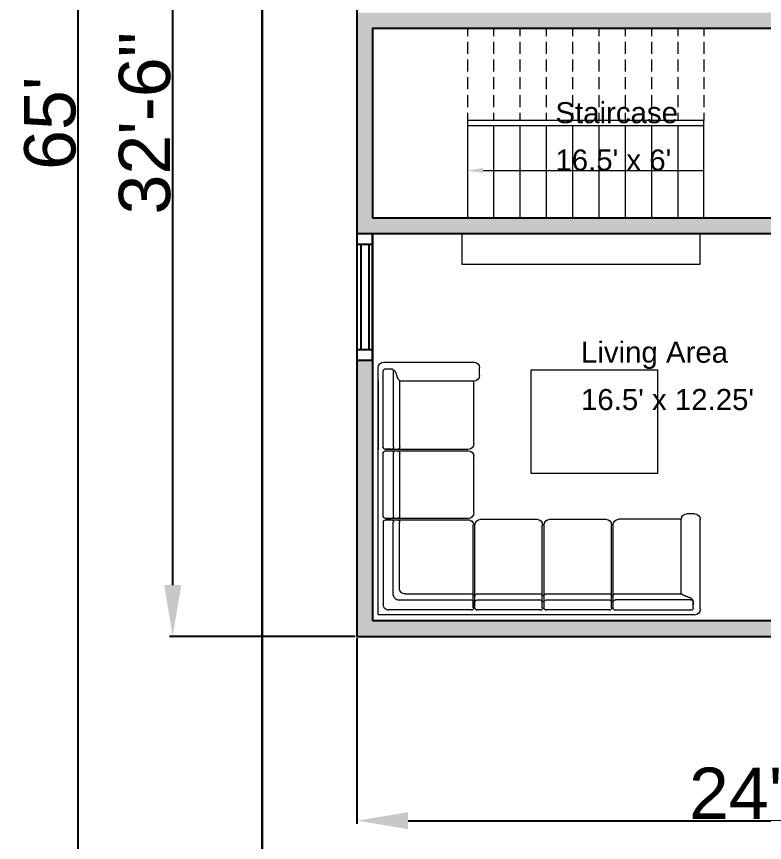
# Model space of a CAD drawing. Header units: feet. Extents: x -93 to 360, y -73 to 780.
# Drawn here: x -93.4 to 190.9, y 116.7 to 430.5 of the extents above; entities that cross this region are included whole.
import ezdxf

# ---------------------------------------------------------------- set-up
doc = ezdxf.new("R2010")
doc.units = ezdxf.units.FT
for name, color, linetype in [('Building Boundary', 2, 'Continuous'), ('Dimension', 7, 'Continuous'), ('Furniture', 4, 'Continuous'), ('Label', 6, 'Continuous'), ('Plot Boundary', 1, 'Continuous'), ('SoftScape', 7, 'Continuous'), ('Wall', 3, 'Continuous'), ('Wall Hatch', 7, 'Continuous')]:
    doc.layers.add(name, color=color, linetype=linetype)
doc.styles.get("Standard").update_dxf_attribs({"font": 'arial.ttf'})
doc.dimstyles.new('ISO-25', dxfattribs={"dimtxt": 2.5, "dimasz": 2.5, "dimexe": 1.25, "dimexo": 0.625, "dimtad": 1, "dimtxsty": 'Standard', "dimcen": 2.5, "dimadec": 0, "dimazin": 0, "dimtfac": 1, "dimtmove": 0, "dimatfit": 3, "dimfxl": 1, "dimarcsym": 0})

# ---------------------------------------------------------------- blocks, each defined once
blk = doc.blocks.new('*D4')
at = {"layer": 'Defpoints', "color": 0, "transparency": 16777216}
for p in [(-70, 780), (0, 780), (0, 0)]:
    blk.add_point(p, dxfattribs=at)
at = {"layer": 'Dimension', "color": 0, "lineweight": -2, "transparency": 16777216}
for p, q in [((-0.63, 780), (-71.25, 780)), ((-70, 19.5), (-70, 760.5)), ((-0.63, 0), (-71.25, 0))]:
    blk.add_line(p, q, dxfattribs=at)
at = {"layer": 'Dimension', "color": 0, "transparency": 16777216}
for points in [[(-73.25, 760.5), (-66.75, 760.5), (-70, 780)], [(-73.25, 19.5), (-66.75, 19.5), (-70, 0)]]:
    blk.add_solid(points, dxfattribs=at)
at = {"layer": 'Dimension', "color": 0, "transparency": 16777216, "insert": (-80.58, 390), "char_height": 19.5, "attachment_point": 5, "rotation": 90}
blk.add_mtext("65'", dxfattribs=at)
blk = doc.blocks.new('*D5')
at = {"layer": 'Defpoints', "color": 0, "transparency": 16777216}
for p in [(36, 195), (324, 195), (324, 125)]:
    blk.add_point(p, dxfattribs=at)
at = {"layer": 'Dimension', "color": 0, "lineweight": -2, "transparency": 16777216}
for p, q in [((36, 194.38), (36, 123.75)), ((324, 194.38), (324, 123.75)), ((55.5, 125), (304.5, 125))]:
    blk.add_line(p, q, dxfattribs=at)
at = {"layer": 'Dimension', "color": 0, "transparency": 16777216}
for points in [[(55.5, 128.25), (55.5, 121.75), (36, 125)], [(304.5, 128.25), (304.5, 121.75), (324, 125)]]:
    blk.add_solid(points, dxfattribs=at)
at = {"layer": 'Dimension', "color": 0, "transparency": 16777216, "insert": (180, 135.41), "char_height": 19.5, "attachment_point": 5}
blk.add_mtext("24'", dxfattribs=at)
blk = doc.blocks.new('*D6')
at = {"layer": 'Defpoints', "color": 0, "transparency": 16777216}
for p in [(-34, 585), (36, 585), (36, 195)]:
    blk.add_point(p, dxfattribs=at)
at = {"layer": 'Dimension', "color": 0, "lineweight": -2, "transparency": 16777216}
for p, q in [((35.38, 585), (-35.25, 585)), ((-34, 214.5), (-34, 565.5)), ((35.38, 195), (-35.25, 195))]:
    blk.add_line(p, q, dxfattribs=at)
at = {"layer": 'Dimension', "color": 0, "transparency": 16777216}
for points in [[(-37.25, 565.5), (-30.75, 565.5), (-34, 585)], [(-37.25, 214.5), (-30.75, 214.5), (-34, 195)]]:
    blk.add_solid(points, dxfattribs=at)
at = {"layer": 'Dimension', "color": 0, "transparency": 16777216, "insert": (-44.59, 390), "char_height": 19.5, "attachment_point": 5, "rotation": 90}
blk.add_mtext('32\'-6"', dxfattribs=at)
blk = doc.blocks.new('cornersofa')
at = {"lineweight": 0}
for points in [[(121.98, -4.02), (90.72, -4.02), (77.6, -4.02), (64.48, -4.02), (51.36, -4.02), (38.24, -4.02), (1.76, -4.02), (1.76, -74.42)], [(37.39, -5.84), (5.82, -5.84)], [(63.63, -5.84), (51.36, -5.84), (39.1, -5.84)], [(89.87, -5.84), (77.6, -5.84), (65.34, -5.84)], [(91.58, -5.84), (120.59, -5.84)], [(124.11, -6.16), (124.11, -40.29)], [(3.68, -39.54), (3.68, -7.97)], [(37.92, -6.69), (37.92, -8.82), (37.92, -6.69), (37.92, -38.16)], [(38.56, -6.69), (38.56, -38.16)], [(64.16, -6.69), (64.16, -38.16)], [(64.8, -6.69), (64.8, -38.16)], [(90.4, -6.69), (90.4, -38.16)], [(91.04, -6.69), (91.04, -38.16)], [(121.44, -6.69), (121.44, -8.82), (121.44, -9.04), (121.44, -9.25), (121.34, -9.46), (121.34, -9.57), (121.23, -9.78), (121.12, -9.89), (121.02, -10), (120.91, -10.1), (120.8, -10.21), (120.59, -10.32), (120.48, -10.42), (120.27, -10.42), (120.16, -10.53), (119.95, -10.64), (119.84, -10.64), (119.63, -10.74), (119.52, -10.74), (119.42, -10.85), (119.2, -10.85), (119.1, -10.96), (118.99, -10.96), (118.78, -10.96), (118.67, -11.06), (118.56, -11.06), (118.46, -11.17), (118.35, -11.17), (118.24, -11.28), (118.03, -11.28), (117.92, -11.38), (117.82, -11.49), (117.71, -11.49), (117.5, -11.6), (117.39, -11.7), (117.28, -11.81), (117.07, -11.92), (116.96, -12.02)], [(121.44, -8.82), (121.44, -7.76)], [(7.52, -11.81), (7.52, -39.22)], [(9.66, -9.68), (37.07, -9.68)], [(12, -12.02), (37.07, -12.02)], [(39.42, -9.68), (51.36, -9.68), (63.31, -9.68)], [(39.42, -12.02), (51.36, -12.02), (63.31, -12.02)], [(65.66, -9.68), (77.6, -9.68), (89.55, -9.68)], [(65.66, -12.02), (77.6, -12.02), (89.55, -12.02)], [(120.59, -9.68), (91.9, -9.68)], [(91.9, -12.02), (116.96, -12.02), (116.96, -40.29), (93.18, -40.29)], [(9.87, -14.16), (9.87, -39.22)], [(4.54, -40.08), (6.67, -40.08), (4.54, -40.08), (35.9, -40.08)], [(4.54, -40.72), (35.9, -40.72)], [(40.7, -40.29), (51.36, -40.29), (62.03, -40.29)], [(66.94, -40.29), (77.6, -40.29), (88.27, -40.29)], [(3.68, -41.25), (3.68, -53.52), (3.68, -65.78)], [(7.52, -65.46), (7.52, -53.52), (7.52, -41.57)], [(9.87, -65.46), (9.87, -53.52), (9.87, -41.57)], [(38.03, -64.18), (38.03, -53.52), (38.03, -42.85)], [(121.98, -42.42), (119.1, -42.42)], [(1.76, -92.88), (1.76, -79.76), (1.76, -66.64), (1.76, -97.89)], [(3.68, -67.49), (3.68, -96.61)], [(4.54, -66.32), (35.9, -66.32)], [(4.54, -66.96), (6.67, -66.96), (4.54, -66.96), (35.9, -66.96)], [(7.52, -96.61), (7.52, -67.81)], [(9.87, -92.88), (9.87, -67.81)], [(5.6, -97.46), (6.67, -97.46), (7.1, -97.36), (7.42, -97.14), (7.74, -96.93), (7.95, -96.72), (8.16, -96.4), (8.38, -96.08), (8.48, -95.76), (8.59, -95.44), (8.7, -95.12), (8.8, -94.8), (8.91, -94.48), (9.02, -94.16), (9.23, -93.84), (9.44, -93.52), (9.66, -93.2), (9.87, -92.88), (38.03, -92.88), (38.03, -69.09)], [(40.16, -97.89), (40.16, -95.01)], [(3.9, -100.02), (38.03, -100.02)], [(4.54, -97.46), (6.67, -97.46)]]:
    blk.add_lwpolyline(points, dxfattribs=at)
for points in [[(5.87, -5.73, 0.199735), (4.33, -6.37, 0.199735), (3.68, -7.92)], [(9.71, -9.57, 0.200957), (8.18, -10.2, 0.200957), (7.52, -11.76)]]:
    blk.add_lwpolyline(points, format="xyb", dxfattribs=at)
blk.add_lwpolyline([(107.9, -57.68), (59.9, -57.68), (59.9, -97.14), (107.9, -97.14)], close=True, dxfattribs=at)
for centre, radius, start, end in [((37.12, -6.64), 0.907, 0, 90), ((39.47, -6.64), 0.907, 90, 180), ((63.36, -6.64), 0.907, 0, 90), ((65.71, -6.64), 0.907, 90, 180), ((89.6, -6.64), 0.907, 0, 90), ((91.95, -6.64), 0.907, 90, 180), ((120.64, -6.64), 0.907, 0, 90), ((122.03, -6.1), 2.19, 360, 90), ((37.12, -8.77), 0.907, 270, 360), ((39.47, -8.77), 0.907, 180, 270), ((63.36, -8.77), 0.907, 270, 360), ((65.71, -8.77), 0.907, 180, 270), ((89.6, -8.77), 0.907, 270, 360), ((91.95, -8.77), 0.907, 180, 270), ((120.64, -8.77), 0.907, 270, 360), ((12.06, -14.1), 2.19, 134.3847, 180), ((12.06, -14.1), 2.19, 90, 135.6153), ((37.12, -11.12), 0.907, 270, 360), ((39.47, -11.12), 0.907, 180, 270), ((63.36, -11.12), 0.907, 270, 360), ((65.71, -11.12), 0.907, 180, 270), ((89.6, -11.12), 0.907, 270, 360), ((91.95, -11.12), 0.907, 180, 270), ((4.59, -39.17), 0.907, 180, 270), ((4.59, -41.52), 0.907, 90, 180), ((6.72, -39.17), 0.907, 270, 360), ((6.72, -41.52), 0.907, 0, 90), ((9.07, -39.17), 0.907, 270, 360), ((9.07, -41.52), 0.907, 0, 90), ((35.95, -37.89), 2.19, 270, 315.1044), ((35.95, -42.8), 2.19, 360, 90), ((35.84, -38.1), 2.19, 314.8956, 0), ((40.75, -38.1), 2.19, 180, 270), ((62.08, -38.1), 2.19, 270, 0), ((66.99, -38.1), 2.19, 180, 270), ((88.32, -38.1), 2.19, 270, 0), ((93.23, -38.1), 2.19, 180, 270), ((119.15, -40.24), 2.19, 180, 270), ((122.03, -40.24), 2.19, 270, 0), ((4.59, -65.41), 0.907, 180, 270), ((6.72, -65.41), 0.907, 270, 360), ((9.07, -65.41), 0.907, 270, 360), ((35.95, -64.13), 2.19, 270, 0), ((4.59, -67.76), 0.907, 90, 180), ((6.72, -67.76), 0.907, 0, 90), ((9.07, -67.76), 0.907, 0, 90), ((35.95, -69.04), 2.19, 360, 90), ((38.08, -94.96), 2.19, 360, 90), ((4.59, -96.56), 0.907, 180, 270), ((6.72, -96.56), 0.907, 270, 360), ((3.95, -97.84), 2.19, 180, 270), ((38.08, -97.84), 2.19, 270, 0)]:
    blk.add_arc(centre, radius, start, end, dxfattribs=at)
blk = doc.blocks.new('sofa1.3')
at = {"xscale": -1, "rotation": 180}
blk.add_blockref('cornersofa', (-0.66, -2.79), dxfattribs=at)
blk = doc.blocks.new('tvset')
at = {"lineweight": 0}
blk.add_lwpolyline([(0, 0), (90.35, 0), (90.35, 11.63), (0, 11.63)], close=True, dxfattribs=at)
blk = doc.blocks.new('tvunit1.3')
at = {"xscale": -1, "rotation": 180}
blk.add_blockref('tvset', (0, 0), dxfattribs=at)
blk = doc.blocks.new('VerticalWindow')
blk.add_lwpolyline([(0, 0), (6, 0), (6, 48), (0, 48)], close=True)
for points in [[(6, 44), (0, 44)], [(1.5, 4), (1.5, 44)], [(4.5, 4), (4.5, 44)], [(6, 4), (0, 4)]]:
    blk.add_lwpolyline(points)
blk = doc.blocks.new('vwindow1.3')
at = {"rotation": 180}
blk.add_blockref('VerticalWindow', (6, 24), dxfattribs=at)
blk = doc.blocks.new('staircase')
at = {"lineweight": 13}
for points in [[(2993.82, 1545.72), (2993.82, 1542.83)], [(3003.74, 1545.72), (3003.74, 1542.83)], [(3013.77, 1545.72), (3013.77, 1542.83)], [(3023.8, 1545.72), (3023.8, 1542.83)], [(3033.82, 1545.72), (3033.82, 1542.83)], [(3043.74, 1545.72), (3043.74, 1542.83)], [(3053.77, 1545.72), (3053.77, 1542.83)], [(3063.8, 1545.72), (3063.8, 1542.83)], [(3073.82, 1545.72), (3073.82, 1542.83)], [(3083.74, 1545.72), (3083.74, 1542.83)], [(2993.82, 1540.59), (2993.82, 1536.11)], [(3003.74, 1540.59), (3003.74, 1536.11)], [(3013.77, 1540.59), (3013.77, 1536.11)], [(3023.8, 1540.59), (3023.8, 1536.11)], [(3033.82, 1540.59), (3033.82, 1536.11)], [(3043.74, 1540.59), (3043.74, 1536.11)], [(3053.77, 1540.59), (3053.77, 1536.11)], [(3063.8, 1540.59), (3063.8, 1536.11)], [(3073.82, 1540.59), (3073.82, 1536.11)], [(3083.74, 1540.59), (3083.74, 1536.11)], [(2993.82, 1533.87), (2993.82, 1529.39)], [(3003.74, 1533.87), (3003.74, 1529.39)], [(3013.77, 1533.87), (3013.77, 1529.39)], [(3023.8, 1533.87), (3023.8, 1529.39)], [(3033.82, 1533.87), (3033.82, 1529.39)], [(3043.74, 1533.87), (3043.74, 1529.39)], [(3053.77, 1533.87), (3053.77, 1529.39)], [(3063.8, 1533.87), (3063.8, 1529.39)], [(3073.82, 1533.87), (3073.82, 1529.39)], [(3083.74, 1533.87), (3083.74, 1529.39)], [(2993.82, 1527.15), (2993.82, 1522.57)], [(3003.74, 1527.15), (3003.74, 1522.57)], [(3013.77, 1527.15), (3013.77, 1522.57)], [(3023.8, 1527.15), (3023.8, 1522.57)], [(3033.82, 1527.15), (3033.82, 1522.57)], [(3043.74, 1527.15), (3043.74, 1522.57)], [(3053.77, 1527.15), (3053.77, 1522.57)], [(3063.8, 1527.15), (3063.8, 1522.57)], [(3073.82, 1527.15), (3073.82, 1522.57)], [(3083.74, 1527.15), (3083.74, 1522.57)], [(2993.82, 1520.33), (2993.82, 1515.85)], [(3003.74, 1520.33), (3003.74, 1515.85)], [(3013.77, 1520.33), (3013.77, 1515.85)], [(3023.8, 1520.33), (3023.8, 1515.85)], [(3033.82, 1520.33), (3033.82, 1515.85)], [(3043.74, 1520.33), (3043.74, 1515.85)], [(3053.77, 1520.33), (3053.77, 1515.85)], [(3063.8, 1520.33), (3063.8, 1515.85)], [(3073.82, 1520.33), (3073.82, 1515.85)], [(3083.74, 1520.33), (3083.74, 1515.85)], [(2993.82, 1513.61), (2993.82, 1510.73)], [(3003.74, 1513.61), (3003.74, 1510.73)], [(3013.77, 1513.61), (3013.77, 1510.73)], [(3023.8, 1513.61), (3023.8, 1510.73)], [(3033.82, 1513.61), (3033.82, 1510.73)], [(3043.74, 1513.61), (3043.74, 1510.73)], [(3053.77, 1513.61), (3053.77, 1510.73)], [(3063.8, 1513.61), (3063.8, 1510.73)], [(3073.82, 1513.61), (3073.82, 1510.73)], [(3083.74, 1513.61), (3083.74, 1510.73)]]:
    blk.add_lwpolyline(points, dxfattribs=at)
at = {"lineweight": 5}
for points in [[(3083.74, 1473.71), (3083.74, 1510.73), (2993.82, 1510.73), (2993.82, 1473.71)], [(3083.74, 1508.7), (2993.82, 1508.7)], [(3003.74, 1508.7), (3003.74, 1473.71)], [(3013.77, 1508.7), (3013.77, 1473.71)], [(3023.8, 1508.7), (3023.8, 1473.71)], [(3033.82, 1508.7), (3033.82, 1473.71)], [(3043.74, 1508.7), (3043.74, 1473.71)], [(3053.77, 1508.7), (3053.77, 1473.71)], [(3063.8, 1508.7), (3063.8, 1473.71)], [(3073.82, 1508.7), (3073.82, 1473.71)], [(2999.8, 1491.74), (3083.74, 1491.74)]]:
    blk.add_lwpolyline(points, dxfattribs=at)
at = {"transparency": 33554559}
blk.add_solid([(2999.8, 1490.78), (2993.82, 1491.74), (2999.8, 1492.7)], dxfattribs=at)
blk = doc.blocks.new('staircase1.3')
blk.add_blockref('staircase', (-2993.82, -1473.71))

msp = doc.modelspace()

# ---------------------------------------------------------------- hatches: boundary and pattern name
at = {"layer": 'Wall Hatch'}
h = msp.add_hatch(color=256, dxfattribs=at)
h.dxf.hatch_style = 1
h.paths.add_polyline_path([(193, 578.988), (157, 578.988), (157, 585), (193, 585)], flags=16)
edge = h.paths.add_edge_path(flags=16)
edge.add_line((188.977, 578.988), (188.977, 585))
edge = h.paths.add_edge_path(flags=16)
edge.add_line((161, 578.988), (161, 585))
edge = h.paths.add_edge_path(flags=0)
edge.add_line((188.977, 580.491), (161, 580.491))
edge = h.paths.add_edge_path(flags=0)
edge.add_line((188.977, 583.497), (161, 583.497))
h.paths.add_polyline_path([(95, 578.988), (59, 578.988), (59, 585), (95, 585)], flags=16)
edge = h.paths.add_edge_path(flags=16)
edge.add_line((90.977, 578.988), (90.977, 585))
edge = h.paths.add_edge_path(flags=16)
edge.add_line((63, 578.988), (63, 585))
edge = h.paths.add_edge_path(flags=0)
edge.add_line((90.977, 580.491), (63, 580.491))
edge = h.paths.add_edge_path(flags=0)
edge.add_line((90.977, 583.497), (63, 583.497))
h.paths.add_polyline_path([(42, 480), (36, 480), (36, 432), (42, 432)])
edge = h.paths.add_edge_path(flags=17)
edge.add_line((36, 476), (42, 476))
edge = h.paths.add_edge_path(flags=17)
edge.add_line((36, 436), (42, 436))
edge = h.paths.add_edge_path(flags=16)
edge.add_line((40.5, 476), (40.5, 436))
edge = h.paths.add_edge_path(flags=16)
edge.add_line((37.5, 476), (37.5, 436))
h.paths.add_polyline_path([(42, 432), (240, 432), (240, 579), (42, 579)], flags=16)
h.paths.add_polyline_path([(42, 354), (240, 354), (240, 426), (42, 426)], flags=16)
h.paths.add_polyline_path([(315.922, 470.52), (318, 470.52), (318, 476.52), (315.922, 476.52)], flags=16)
h.paths.add_polyline_path([(314.552, 437.484), (315.922, 437.484), (315.922, 473.249), (314.552, 473.249)], flags=16)
h.paths.add_polyline_path([(277.992, 470.52), (279.981, 470.52), (279.981, 476.52), (277.992, 476.52)], flags=16)
edge = h.paths.add_edge_path(flags=16)
edge.add_arc((315.414, 472.829), 35.433, 179.39586, 268.06083)
edge.add_arc((315.414, 472.829), 35.433, 179.39586, 268.06083, ccw=False)
h.paths.add_polyline_path([(277.992, 476.52), (318, 476.52), (318, 470.52), (277.992, 470.52)], flags=16)
h.paths.add_polyline_path([(246, 476.52), (318, 476.52), (318, 579), (246, 579)], flags=16)
h.paths.add_polyline_path([(324, 420), (318, 420), (318, 372), (324, 372)], flags=17)
edge = h.paths.add_edge_path(flags=16)
edge.add_line((318, 416), (324, 416))
edge = h.paths.add_edge_path(flags=16)
edge.add_line((318, 376), (324, 376))
edge = h.paths.add_edge_path(flags=16)
edge.add_line((322.5, 416), (322.5, 376))
edge = h.paths.add_edge_path(flags=16)
edge.add_line((319.5, 416), (319.5, 376))
h.paths.add_polyline_path([(246, 309.48), (318, 309.48), (318, 470.52), (246, 470.52)], flags=16)
h.paths.add_polyline_path([(246, 203.078), (246, 201), (240, 201), (240, 203.078)], flags=0)
h.paths.add_polyline_path([(275.271, 204.448), (275.271, 203.078), (243.271, 203.078), (243.271, 204.448)], flags=16)
h.paths.add_polyline_path([(246, 238.438), (246, 236.448), (240, 236.448), (240, 238.438)], flags=0)
edge = h.paths.add_edge_path(flags=16)
edge.add_arc((241.436, 202.616), 33.885, 3.09985, 86.81722, ccw=False)
edge.add_arc((241.436, 202.616), 33.885, 3.09985, 86.81722)
h.paths.add_polyline_path([(240, 238.438), (240, 201), (246, 201), (246, 238.438)], flags=16)
h.paths.add_polyline_path([(324, 282.24), (318, 282.24), (318, 234.24), (324, 234.24)], flags=17)
edge = h.paths.add_edge_path(flags=16)
edge.add_line((318, 278.24), (324, 278.24))
edge = h.paths.add_edge_path(flags=16)
edge.add_line((318, 238.24), (324, 238.24))
edge = h.paths.add_edge_path(flags=16)
edge.add_line((322.5, 278.24), (322.5, 238.24))
edge = h.paths.add_edge_path(flags=16)
edge.add_line((319.5, 278.24), (319.5, 238.24))
h.paths.add_polyline_path([(246, 201), (318, 201), (318, 303.48), (246, 303.48)], flags=16)
h.paths.add_polyline_path([(42, 348), (36, 348), (36, 300), (42, 300)])
edge = h.paths.add_edge_path(flags=17)
edge.add_line((36, 344), (42, 344))
edge = h.paths.add_edge_path(flags=17)
edge.add_line((36, 304), (42, 304))
edge = h.paths.add_edge_path(flags=16)
edge.add_line((40.5, 344), (40.5, 304))
edge = h.paths.add_edge_path(flags=16)
edge.add_line((37.5, 344), (37.5, 304))
h.paths.add_polyline_path([(42, 201), (240, 201), (240, 348), (42, 348)], flags=16)
h.paths.add_polyline_path([(36, 195), (324, 195), (324, 585), (36, 585)])

# ---------------------------------------------------------------- linework, layer by layer
at = {"layer": 'Building Boundary'}
msp.add_lwpolyline([(36, 195), (324, 195), (324, 585), (36, 585)], close=True, dxfattribs=at)
at = {"layer": 'Plot Boundary'}
msp.add_lwpolyline([(0, 0), (360, 0), (360, 780), (0, 780)], close=True, dxfattribs=at)
at = {"layer": 'SoftScape'}
msp.add_lwpolyline([(0, 585), (36, 585), (36, 195), (324, 195), (360, 195), (360, 0), (0, 0)], close=True, dxfattribs=at)
at = {"layer": 'Wall'}
for points in [[(42, 354), (240, 354), (240, 426), (42, 426)], [(42, 201), (240, 201), (240, 348), (42, 348)]]:
    msp.add_lwpolyline(points, close=True, dxfattribs=at)

# ---------------------------------------------------------------- block references
at = {"layer": 'Furniture'}
for name, p in [('staircase1.3', (78, 354)), ('tvunit1.3', (76, 348)), ('sofa1.3', (43, 202))]:
    msp.add_blockref(name, p, dxfattribs=at)
at = {"layer": 'Wall'}
msp.add_blockref('vwindow1.3', (36, 324), dxfattribs=at)

# ---------------------------------------------------------------- texts
at = {"layer": 'Label'}
for s, p in [('Staircase', (111.474, 390)), ("16.5' x 6'", (111.47, 372)), ('Living Area', (121.2, 299)), ("16.5' x 12.25'", (121.2, 281))]:
    msp.add_text(s, height=8, dxfattribs=at).set_placement(p)

# ---------------------------------------------------------------- dimensions: what is measured, and where the dimension line sits
at = {"layer": 'Dimension'}
for base, p1, p2, picture, middle in [((-70, 780), (0, 0), (0, 780), '*D4', (-80.581, 390)), ((-34, 585), (36, 195), (36, 585), '*D6', (-44.588, 390))]:
    dim = msp.add_linear_dim(base=base, p1=p1, p2=p2, angle=90, dimstyle='ISO-25', override={"dimtxt": 19.5, "dimasz": 19.5, "dimlunit": 4}, dxfattribs=at)
    dim.commit()
    dim.dimension.update_dxf_attribs({"geometry": picture, "text_midpoint": middle})
dim = msp.add_linear_dim(base=(324, 125), p1=(36, 195), p2=(324, 195), dimstyle='ISO-25', override={"dimtxt": 19.5, "dimasz": 19.5, "dimlunit": 4}, dxfattribs=at)
dim.commit()
dim.dimension.update_dxf_attribs({"geometry": '*D5', "text_midpoint": (180, 135.415)})

doc.saveas('drawing.dxf')
